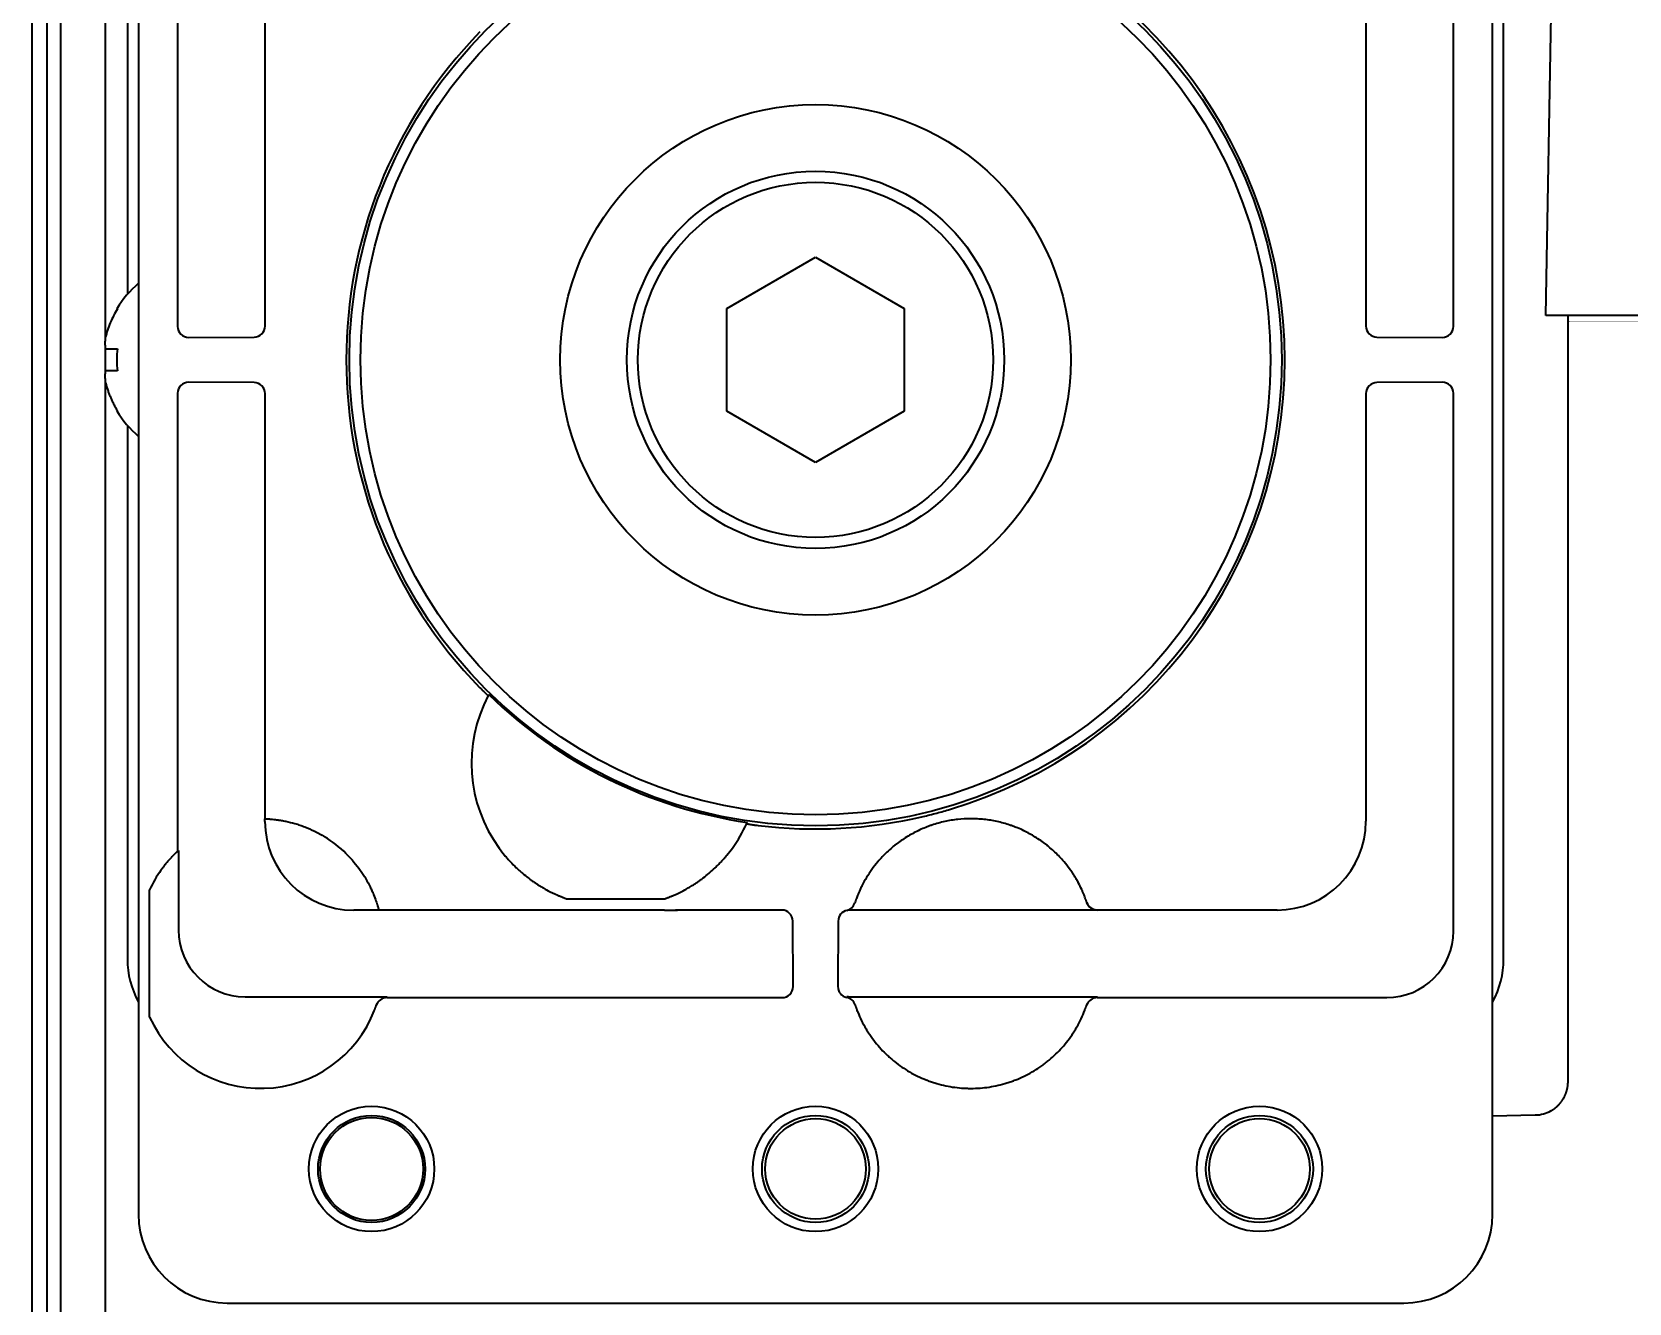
# Model space of a CAD drawing. Extents: x 6336 to 10269, y -393 to 3036.
# Drawn here: x 8426.8 to 8498.7, y 2812.2 to 2869.5 of the extents above; entities that cross this region are included whole.
import ezdxf

# ---------------------------------------------------------------- set-up
doc = ezdxf.new("R2010")
doc.units = 0
doc.header["$LTSCALE"] = 5
doc.layers.add('1', color=7, linetype='CONTINUOUS', true_color=0xffffff)

msp = doc.modelspace()

# ---------------------------------------------------------------- linework, layer by layer
at = {"layer": '1', "color": 7, "linetype": 'Continuous', "lineweight": 35}
for p, q in [((8428.073, 2264.326), (8428.073, 2899.726)), ((8426.773, 2898.926), (8426.773, 2249.526)), ((8427.462, 2252.526), (8427.462, 2895.926)), ((8431.573, 2893.227), (8431.573, 2816.226)), ((8492.573, 2816.226), (8492.573, 2893.227)), ((8430.073, 2891.504), (8430.073, 2855.731)), ((8494.973, 2856.726), (8495.427, 2882.761)), ((8431.073, 2881.727), (8431.073, 2857.678)), ((8493.073, 2827.726), (8493.073, 2881.727)), ((8490.81, 2856.232), (8490.81, 2880.464)), ((8433.336, 2876.864), (8433.336, 2856.232)), ((8437.28, 2856.247), (8437.28, 2875.404)), ((8486.866, 2875.52), (8486.866, 2856.247)), ((8458.073, 2857.036), (8462.073, 2859.345)), ((8462.073, 2859.345), (8466.073, 2857.036)), ((8430.595, 2857.026), (8430.628, 2857.026)), ((8458.073, 2852.417), (8458.073, 2857.036)), ((8466.073, 2857.036), (8466.073, 2852.417)), ((8496.973, 2856.726), (8494.973, 2856.726)), ((8739.973, 2856.726), (8496.973, 2856.726)), ((8433.836, 2855.733), (8436.783, 2855.748)), ((8487.366, 2855.748), (8490.31, 2855.733)), ((8430.073, 2855.232), (8430.073, 2854.231)), ((8495.973, 2852.548), (8495.973, 2854.818)), ((8430.073, 2853.71), (8430.073, 2359.737)), ((8436.783, 2853.705), (8433.836, 2853.72)), ((8490.31, 2853.72), (8487.366, 2853.705)), ((8433.336, 2853.22), (8433.336, 2832.588)), ((8437.28, 2834.049), (8437.28, 2853.205)), ((8486.866, 2853.205), (8486.866, 2833.933)), ((8490.81, 2828.989), (8490.81, 2853.22)), ((8430.628, 2852.426), (8430.595, 2852.426)), ((8462.073, 2850.107), (8458.073, 2852.417)), ((8466.073, 2852.417), (8462.073, 2850.107)), ((8431.073, 2851.774), (8431.073, 2827.726)), ((8495.973, 2834.743), (8495.973, 2849.816)), ((8437.271, 2834.049), (8437.28, 2834.049)), ((8437.271, 2833.923), (8437.271, 2834.049)), ((8433.375, 2832.624), (8433.336, 2832.588)), ((8433.375, 2832.624), (8433.375, 2829.028)), ((8495.973, 2830.265), (8495.973, 2832.035)), ((8432.073, 2825.108), (8432.073, 2830.844)), ((8442.399, 2829.924), (8441.27, 2829.924)), ((8442.397, 2829.933), (8442.399, 2829.924)), ((8450.288, 2829.933), (8442.397, 2829.933)), ((8450.385, 2829.933), (8450.288, 2829.933)), ((8450.882, 2829.933), (8450.385, 2829.933)), ((8450.883, 2830.433), (8455.263, 2830.433)), ((8455.263, 2829.933), (8450.883, 2829.933)), ((8455.263, 2829.933), (8455.761, 2829.933)), ((8455.858, 2829.933), (8455.761, 2829.933)), ((8460.552, 2829.933), (8455.858, 2829.933)), ((8474.774, 2829.924), (8463.529, 2829.924)), ((8474.298, 2830.271), (8474.297, 2830.272)), ((8482.866, 2829.933), (8474.771, 2829.933)), ((8461.066, 2826.489), (8461.051, 2829.436)), ((8463.094, 2829.433), (8463.079, 2826.489)), ((8495.973, 2822.2), (8495.973, 2827.064)), ((8436.375, 2826.028), (8442.774, 2826.028)), ((8442.286, 2825.645), (8442.282, 2825.634)), ((8442.287, 2825.649), (8442.286, 2825.647)), ((8442.761, 2825.989), (8460.567, 2825.989)), ((8463.599, 2826.028), (8474.774, 2826.028)), ((8474.287, 2825.648), (8474.291, 2825.663)), ((8474.761, 2825.989), (8487.81, 2825.989)), ((8492.573, 2820.667), (8494.499, 2820.7)), ((8435.572, 2812.226), (8488.573, 2812.226))]:
    msp.add_line(p, q, dxfattribs=at)
for centre, radius in [((8462.073, 2854.726), 21), ((8462.073, 2854.726), 20.5), ((8462.073, 2854.726), 11.5), ((8462.073, 2854.726), 8.5), ((8462.073, 2854.726), 8), ((8442.073, 2818.27), 2.825), ((8442.073, 2818.27), 2.411), ((8442.073, 2818.27), 2.32), ((8462.073, 2818.27), 2.825), ((8462.073, 2818.27), 2.411), ((8462.073, 2818.27), 2.267), ((8482.073, 2818.27), 2.825), ((8482.073, 2818.27), 2.411), ((8482.073, 2818.27), 2.267)]:
    msp.add_circle(centre, radius, dxfattribs=at)
for centre, radius, start, end in [((8462.073, 2854.726), 21.14, 286.69802, 73.30233), ((8462.073, 2854.726), 21.14, 135.6607, 224.3393), ((8434.693, 2854.527), 4.8, 130.542, 148.62729), ((8434.693, 2854.925), 4.8, 211.37271, 229.458), ((8453.073, 2836.552), 6.5, 152.04966, 216.05184), ((8462.073, 2854.726), 21.07, 225.69792, 261.61076), ((8462.073, 2854.726), 21.14, 262.96937, 283.24939), ((8453.073, 2836.552), 6.5, 323.94816, 335.25902), ((8437.073, 2828.552), 5.5, 45.48558, 58.47399), ((8437.073, 2828.552), 5.5, 144.66876, 155.38002), ((8437.073, 2827.4), 5.5, 204.61998, 338.89304), ((8494.473, 2822.2), 1.5, 271, 299.18746)]:
    msp.add_arc(centre, radius, start, end, dxfattribs=at)
for centre, major_axis, ratio, start_param, end_param in [((8433.836, 2856.233), (-0.448, -0.224), 0.999239, 5.819644, 7.390288), ((8436.78, 2856.247), (0.224, 0.447), 0.99981, 3.605286, 5.17593), ((8487.366, 2856.247), (-0.224, 0.447), 0.99981, 1.107255, 2.677899), ((8490.31, 2856.233), (0.448, -0.224), 0.999239, 5.176082, 6.746726), ((8433.836, 2853.22), (0.448, -0.224), 0.999239, 2.03449, 3.605134), ((8436.78, 2853.205), (0.224, -0.447), 0.99981, 1.107255, 2.677899), ((8487.366, 2853.205), (-0.224, -0.447), 0.99981, 3.605286, 5.17593), ((8490.31, 2853.22), (-0.448, -0.224), 0.999239, 2.678052, 4.248696), ((11934.696, -407.096), (3486.444, -3247.993), 0.03512, 3.150702, 3.151017), ((8441.271, 2833.924), (2.829, 2.829), 0.999695, 2.356347, 3.926839), ((3762.892, 3639.768), (4696.559, -804.417), 0.03512, 6.273761, 6.274076), ((8482.866, 2833.933), (-2.828, -2.828), 0.999924, 0.78555, 2.356042), ((8460.552, 2829.433), (-0.447, 0.224), 0.99981, 3.605286, 5.17593), ((8463.594, 2829.433), (0.447, 0.224), 0.99981, 1.330368, 2.677899), ((8463.367, 2830.407), (0.476, -0.155), 0.999754, 5.263357, 6.293203), ((8474.771, 2830.433), (0.475, 0.156), 0.999831, 3.142574, 4.3946), ((8436.376, 2829.029), (-2.122, -2.122), 0.999695, 5.497939, 7.068431), ((8487.809, 2828.99), (2.122, -2.122), 0.999543, 5.497939, 7.068431), ((8435.073, 2827.727), (-2.829, -2.829), 0.999695, 5.497939, 6.003271), ((8489.072, 2827.727), (2.829, -2.829), 0.999695, 0.279915, 0.785246), ((8460.566, 2826.489), (0.224, -0.448), 0.999239, 5.819644, 7.390288), ((8463.579, 2826.489), (-0.224, -0.448), 0.999239, 5.176082, 6.544021), ((8442.761, 2825.489), (0.474, -0.159), 0.999831, 1.894839, 3.141593), ((8437.075, 2827.399), (-1.747, -5.214), 0.99983, 1.569957, 1.576869), ((8463.378, 2825.51), (-0.477, -0.15), 0.999767, 3.157291, 4.205088), ((8463.599, 2826.529), (-0.224, -0.447), 0.99981, 0.22534, 0.463541), ((8474.761, 2825.489), (0.474, -0.158), 0.999831, 1.892032, 3.138921), ((8435.573, 2816.227), (2.829, 2.829), 0.999695, 2.356347, 3.926839), ((8488.572, 2816.227), (-2.829, 2.829), 0.999695, 2.356347, 3.926839)]:
    msp.add_ellipse(centre, major_axis=major_axis, ratio=ratio, start_param=start_param, end_param=end_param, dxfattribs=at)
for points, degree, knots in [([(8430.628, 2857.026), (8430.503, 2856.823), (8430.396, 2856.613), (8430.258, 2856.288), (8430.216, 2856.178), (8430.14, 2855.955), (8430.107, 2855.841), (8430.077, 2855.726)], 3, [0, 0, 0, 0, 0.5, 0.5, 0.75, 0.75, 1, 1, 1, 1]), ([(8495.973, 2854.818), (8495.973, 2855.185), (8495.973, 2856.403), (8495.973, 2856.562), (8495.973, 2856.726)], 2, [0, 0, 0, 0.819044, 0.819044, 1, 1, 1]), ([(8430.628, 2854.226), (8430.503, 2854.226), (8430.396, 2854.226), (8430.258, 2854.226), (8430.216, 2854.226), (8430.14, 2854.226), (8430.107, 2854.226), (8430.077, 2854.226)], 3, [0, 0, 0, 0, 0.5, 0.5, 0.75, 0.75, 1, 1, 1, 1]), ([(8446.953, 2839.951), (8446.977, 2839.927), (8447, 2839.904), (8447.035, 2839.869), (8447.046, 2839.858), (8447.069, 2839.835), (8447.08, 2839.824), (8447.114, 2839.791), (8447.135, 2839.771), (8447.166, 2839.742), (8447.176, 2839.732), (8447.19, 2839.719), (8447.195, 2839.714), (8447.204, 2839.706), (8447.209, 2839.701), (8447.231, 2839.681), (8447.247, 2839.666), (8447.265, 2839.65), (8447.268, 2839.647), (8447.275, 2839.641), (8447.278, 2839.639), (8447.288, 2839.631), (8447.293, 2839.626), (8447.308, 2839.613), (8447.316, 2839.607), (8447.325, 2839.601), (8447.327, 2839.6), (8447.33, 2839.599), (8447.331, 2839.599), (8447.331, 2839.599)], 3, [0, 0, 0, 0, 0.125, 0.125, 0.1875, 0.1875, 0.25, 0.25, 0.375, 0.375, 0.4375, 0.4375, 0.46875, 0.46875, 0.5, 0.5, 0.625, 0.625, 0.65625, 0.65625, 0.6875, 0.6875, 0.75, 0.75, 0.875, 0.875, 0.9375, 0.9375, 1, 1, 1, 1]), ([(8466.918, 2834.149), (8467.021, 2834.173), (8467.124, 2834.199), (8467.33, 2834.25), (8467.535, 2834.304), (8467.739, 2834.36), (8467.944, 2834.418), (8468.045, 2834.447), (8468.147, 2834.478)], 3, [0, 0, 0, 0, 0.25, 0.25, 0.5, 0.75, 0.75, 1, 1, 1, 1]), ([(8437.28, 2834.049), (8437.282, 2834.049), (8437.288, 2834.048), (8437.312, 2834.047), (8437.328, 2834.047), (8437.371, 2834.044), (8437.397, 2834.043), (8437.436, 2834.04), (8437.444, 2834.04), (8437.461, 2834.039), (8437.487, 2834.037), (8437.516, 2834.035), (8437.576, 2834.03), (8437.621, 2834.025), (8437.718, 2834.015), (8437.771, 2834.008), (8437.843, 2833.998), (8437.858, 2833.996), (8437.887, 2833.992), (8437.932, 2833.985), (8437.98, 2833.977), (8438.076, 2833.961), (8438.144, 2833.948), (8438.215, 2833.933)], 3, [0, 0, 0, 0, 0.125, 0.125, 0.25, 0.25, 0.375, 0.375, 0.40625, 0.40625, 0.4375, 0.5, 0.5, 0.625, 0.625, 0.75, 0.75, 0.78125, 0.78125, 0.8125, 0.875, 0.875, 1, 1, 1, 1]), ([(8438.215, 2833.933), (8438.344, 2833.905), (8438.48, 2833.871), (8438.693, 2833.809), (8438.765, 2833.786), (8438.875, 2833.749), (8438.913, 2833.736), (8438.988, 2833.709), (8439.025, 2833.695), (8439.213, 2833.622), (8439.362, 2833.556), (8439.548, 2833.464), (8439.585, 2833.446), (8439.659, 2833.407), (8439.696, 2833.387), (8439.805, 2833.327), (8439.877, 2833.284), (8439.949, 2833.241)], 3, [0, 0, 0, 0, 0.25, 0.25, 0.375, 0.375, 0.4375, 0.4375, 0.5, 0.5, 0.75, 0.75, 0.8125, 0.8125, 0.875, 0.875, 1, 1, 1, 1]), ([(8458.976, 2833.832), (8458.976, 2833.831), (8458.979, 2833.829), (8458.988, 2833.826), (8458.992, 2833.825), (8458.999, 2833.823), (8459.002, 2833.823), (8459.008, 2833.821), (8459.011, 2833.82), (8459.027, 2833.817), (8459.043, 2833.813), (8459.071, 2833.808), (8459.081, 2833.806), (8459.102, 2833.802), (8459.125, 2833.798), (8459.15, 2833.794), (8459.176, 2833.789), (8459.189, 2833.787), (8459.231, 2833.781), (8459.261, 2833.776), (8459.307, 2833.769), (8459.322, 2833.767), (8459.354, 2833.763), (8459.37, 2833.76), (8459.419, 2833.754), (8459.452, 2833.75), (8459.485, 2833.745)], 3, [0, 0, 0, 0, 0.125, 0.125, 0.1875, 0.1875, 0.21875, 0.21875, 0.25, 0.25, 0.375, 0.375, 0.4375, 0.4375, 0.5, 0.5625, 0.5625, 0.625, 0.625, 0.75, 0.75, 0.8125, 0.8125, 0.875, 0.875, 1, 1, 1, 1]), ([(8473.267, 2832.109), (8473.137, 2832.262), (8473, 2832.407), (8472.783, 2832.613), (8472.708, 2832.679), (8472.594, 2832.776), (8472.555, 2832.808), (8472.477, 2832.871), (8472.438, 2832.901), (8472.24, 2833.052), (8472.075, 2833.163), (8471.737, 2833.366), (8471.562, 2833.459), (8471.293, 2833.584), (8471.201, 2833.623), (8471.062, 2833.678), (8471.016, 2833.696), (8470.922, 2833.73), (8470.875, 2833.747), (8470.638, 2833.827), (8470.447, 2833.879), (8470.061, 2833.964), (8469.866, 2833.996), (8469.571, 2834.028), (8469.472, 2834.036), (8469.323, 2834.044), (8469.273, 2834.046), (8469.174, 2834.049), (8469.123, 2834.05), (8468.873, 2834.05), (8468.675, 2834.039), (8468.282, 2833.996), (8468.087, 2833.964), (8467.701, 2833.879), (8467.509, 2833.827), (8467.272, 2833.747), (8467.225, 2833.73), (8467.131, 2833.696), (8466.992, 2833.642), (8466.855, 2833.584), (8466.586, 2833.459), (8466.412, 2833.367), (8466.073, 2833.163), (8465.908, 2833.052), (8465.709, 2832.901), (8465.67, 2832.87), (8465.592, 2832.808), (8465.476, 2832.712), (8465.365, 2832.612), (8465.148, 2832.407), (8465.011, 2832.262), (8464.881, 2832.109)], 3, [0, 0, 0, 0, 0.0625, 0.0625, 0.09375, 0.09375, 0.109375, 0.109375, 0.125, 0.125, 0.1875, 0.1875, 0.25, 0.25, 0.28125, 0.28125, 0.296875, 0.296875, 0.3125, 0.3125, 0.375, 0.375, 0.4375, 0.4375, 0.46875, 0.46875, 0.484375, 0.484375, 0.5, 0.5, 0.5625, 0.5625, 0.625, 0.625, 0.6875, 0.6875, 0.703125, 0.703125, 0.71875, 0.75, 0.75, 0.8125, 0.8125, 0.875, 0.875, 0.890625, 0.890625, 0.90625, 0.9375, 0.9375, 1, 1, 1, 1]), ([(8447.818, 2832.727), (8447.898, 2832.617), (8447.98, 2832.511), (8448.087, 2832.382), (8448.108, 2832.357), (8448.152, 2832.306), (8448.173, 2832.281), (8448.239, 2832.207), (8448.282, 2832.159), (8448.414, 2832.018), (8448.504, 2831.928), (8448.638, 2831.8), (8448.684, 2831.758), (8448.752, 2831.697), (8448.774, 2831.677), (8448.82, 2831.637), (8448.843, 2831.617), (8448.956, 2831.521), (8449.046, 2831.449), (8449.177, 2831.349), (8449.221, 2831.317), (8449.307, 2831.255), (8449.349, 2831.225), (8449.411, 2831.182), (8449.432, 2831.168), (8449.472, 2831.141), (8449.492, 2831.127), (8449.552, 2831.089), (8449.589, 2831.065), (8449.644, 2831.031), (8449.661, 2831.02), (8449.695, 2830.999), (8449.712, 2830.989), (8449.759, 2830.961), (8449.788, 2830.944), (8449.813, 2830.929)], 3, [0, 0, 0, 0, 0.125, 0.125, 0.15625, 0.15625, 0.1875, 0.1875, 0.25, 0.25, 0.375, 0.375, 0.4375, 0.4375, 0.46875, 0.46875, 0.5, 0.5, 0.625, 0.625, 0.6875, 0.6875, 0.75, 0.75, 0.78125, 0.78125, 0.8125, 0.8125, 0.875, 0.875, 0.90625, 0.90625, 0.9375, 0.9375, 1, 1, 1, 1]), ([(8456.333, 2830.929), (8456.358, 2830.944), (8456.387, 2830.961), (8456.45, 2830.998), (8456.484, 2831.019), (8456.538, 2831.053), (8456.557, 2831.065), (8456.595, 2831.089), (8456.614, 2831.102), (8456.673, 2831.14), (8456.713, 2831.167), (8456.796, 2831.224), (8456.838, 2831.254), (8456.925, 2831.316), (8456.969, 2831.349), (8457.101, 2831.45), (8457.191, 2831.522), (8457.37, 2831.674), (8457.46, 2831.755), (8457.595, 2831.883), (8457.64, 2831.927), (8457.708, 2831.995), (8457.73, 2832.018), (8457.775, 2832.065), (8457.798, 2832.088), (8457.842, 2832.136), (8457.864, 2832.16), (8457.909, 2832.209), (8457.974, 2832.282), (8458.039, 2832.358), (8458.166, 2832.512), (8458.248, 2832.617), (8458.328, 2832.727)], 3, [0, 0, 0, 0, 0.0625, 0.0625, 0.125, 0.125, 0.15625, 0.15625, 0.1875, 0.1875, 0.25, 0.25, 0.3125, 0.3125, 0.375, 0.375, 0.5, 0.5, 0.625, 0.625, 0.6875, 0.6875, 0.71875, 0.71875, 0.75, 0.75, 0.78125, 0.78125, 0.8125, 0.875, 0.875, 1, 1, 1, 1]), ([(8432.586, 2831.733), (8432.622, 2831.784), (8432.659, 2831.834), (8432.733, 2831.932), (8432.771, 2831.98), (8432.848, 2832.074), (8432.886, 2832.12), (8432.945, 2832.187), (8432.964, 2832.209), (8433.003, 2832.252), (8433.022, 2832.273), (8433.06, 2832.314), (8433.078, 2832.333), (8433.106, 2832.362), (8433.115, 2832.371), (8433.132, 2832.39), (8433.141, 2832.399), (8433.184, 2832.442), (8433.216, 2832.473), (8433.25, 2832.507), (8433.257, 2832.513), (8433.269, 2832.525), (8433.275, 2832.531), (8433.292, 2832.547), (8433.301, 2832.556), (8433.313, 2832.567), (8433.317, 2832.57), (8433.323, 2832.576), (8433.326, 2832.579), (8433.333, 2832.585), (8433.335, 2832.587), (8433.336, 2832.588)], 3, [0, 0, 0, 0, 0.125, 0.125, 0.25, 0.25, 0.375, 0.375, 0.4375, 0.4375, 0.5, 0.5, 0.5625, 0.5625, 0.59375, 0.59375, 0.625, 0.625, 0.75, 0.75, 0.78125, 0.78125, 0.8125, 0.8125, 0.875, 0.875, 0.90625, 0.90625, 0.9375, 0.9375, 1, 1, 1, 1]), ([(8441.28, 2832.096), (8441.382, 2831.974), (8441.477, 2831.851), (8441.609, 2831.663), (8441.652, 2831.6), (8441.713, 2831.506), (8441.743, 2831.458), (8441.772, 2831.41), (8441.791, 2831.379), (8441.801, 2831.363), (8441.885, 2831.22), (8441.951, 2831.097), (8442.038, 2830.919), (8442.065, 2830.861), (8442.104, 2830.776), (8442.122, 2830.734), (8442.139, 2830.693), (8442.151, 2830.666), (8442.156, 2830.652), (8442.206, 2830.532), (8442.241, 2830.435), (8442.286, 2830.307), (8442.299, 2830.267), (8442.314, 2830.22), (8442.317, 2830.211), (8442.322, 2830.193), (8442.325, 2830.185), (8442.333, 2830.159), (8442.338, 2830.143), (8442.352, 2830.097), (8442.367, 2830.043), (8442.378, 2830.003), (8442.385, 2829.979), (8442.387, 2829.972), (8442.39, 2829.959), (8442.391, 2829.953), (8442.395, 2829.94), (8442.396, 2829.935), (8442.397, 2829.933)], 3, [0, 0, 0, 0, 0.125, 0.125, 0.1875, 0.1875, 0.21875, 0.234375, 0.234375, 0.25, 0.25, 0.375, 0.375, 0.4375, 0.4375, 0.46875, 0.484375, 0.484375, 0.5, 0.5, 0.625, 0.625, 0.6875, 0.6875, 0.703125, 0.703125, 0.71875, 0.71875, 0.75, 0.75, 0.8125, 0.875, 0.875, 0.90625, 0.90625, 0.9375, 0.9375, 1, 1, 1, 1]), ([(8464.881, 2832.109), (8464.784, 2831.995), (8464.694, 2831.879), (8464.566, 2831.702), (8464.525, 2831.643), (8464.476, 2831.568), (8464.466, 2831.553), (8464.446, 2831.523), (8464.437, 2831.508), (8464.408, 2831.463), (8464.39, 2831.433), (8464.3, 2831.286), (8464.237, 2831.172), (8464.167, 2831.036), (8464.153, 2831.009), (8464.127, 2830.955), (8464.114, 2830.929), (8464.078, 2830.852), (8464.055, 2830.803), (8464.035, 2830.757)], 3, [0, 0, 0, 0, 0.25, 0.25, 0.375, 0.375, 0.40625, 0.40625, 0.4375, 0.4375, 0.5, 0.5, 0.75, 0.75, 0.8125, 0.8125, 0.875, 0.875, 1, 1, 1, 1]), ([(8474.296, 2830.276), (8474.295, 2830.278), (8474.293, 2830.286), (8474.282, 2830.317), (8474.271, 2830.349), (8474.263, 2830.374), (8474.261, 2830.379), (8474.257, 2830.389), (8474.255, 2830.395), (8474.249, 2830.412), (8474.245, 2830.424), (8474.231, 2830.461), (8474.21, 2830.517), (8474.184, 2830.584), (8474.162, 2830.638), (8474.155, 2830.656), (8474.138, 2830.695), (8474.13, 2830.715), (8474.103, 2830.777), (8474.084, 2830.82), (8474.022, 2830.954), (8473.974, 2831.05), (8473.905, 2831.179), (8473.891, 2831.205), (8473.862, 2831.257), (8473.847, 2831.283), (8473.801, 2831.362), (8473.769, 2831.415), (8473.702, 2831.523), (8473.667, 2831.577), (8473.612, 2831.658), (8473.593, 2831.685), (8473.555, 2831.74), (8473.535, 2831.767), (8473.437, 2831.901), (8473.354, 2832.006), (8473.267, 2832.109)], 3, [0, 0, 0, 0, 0.0625, 0.125, 0.1875, 0.1875, 0.203125, 0.203125, 0.21875, 0.21875, 0.25, 0.25, 0.3125, 0.375, 0.375, 0.40625, 0.40625, 0.4375, 0.4375, 0.5, 0.5, 0.625, 0.625, 0.65625, 0.65625, 0.6875, 0.6875, 0.75, 0.75, 0.8125, 0.8125, 0.84375, 0.84375, 0.875, 0.875, 1, 1, 1, 1]), ([(8464.035, 2830.757), (8464.001, 2830.68), (8463.972, 2830.61), (8463.936, 2830.517), (8463.925, 2830.488), (8463.91, 2830.448), (8463.905, 2830.435), (8463.897, 2830.411), (8463.892, 2830.399), (8463.873, 2830.344), (8463.861, 2830.31), (8463.85, 2830.276), (8463.847, 2830.268), (8463.844, 2830.259), (8463.843, 2830.256), (8463.842, 2830.253), (8463.842, 2830.252), (8463.842, 2830.252)], 3, [0, 0, 0, 0, 0.25, 0.25, 0.375, 0.375, 0.4375, 0.4375, 0.5, 0.5, 0.75, 0.75, 0.875, 0.875, 0.9375, 0.9375, 1, 1, 1, 1]), ([(8474.774, 2829.924), (8474.747, 2829.924), (8474.695, 2829.928), (8474.645, 2829.94), (8474.607, 2829.952), (8474.595, 2829.957), (8474.571, 2829.967), (8474.559, 2829.972), (8474.524, 2829.99), (8474.502, 2830.003), (8474.47, 2830.026), (8474.46, 2830.034), (8474.44, 2830.051), (8474.43, 2830.06), (8474.402, 2830.088), (8474.386, 2830.107), (8474.355, 2830.15), (8474.341, 2830.172), (8474.317, 2830.219), (8474.307, 2830.243), (8474.299, 2830.268)], 3, [0, 0, 0, 0, 0.125, 0.25, 0.25, 0.3125, 0.3125, 0.375, 0.375, 0.5, 0.5, 0.5625, 0.5625, 0.625, 0.625, 0.75, 0.75, 0.875, 0.875, 1, 1, 1, 1]), ([(8474.771, 2829.933), (8474.771, 2829.932), (8474.772, 2829.93), (8474.773, 2829.927), (8474.773, 2829.925), (8474.774, 2829.924)], 3, [0, 0, 0, 0, 0.499999, 0.499999, 1, 1, 1, 1]), ([(8495.973, 2827.064), (8495.973, 2827.903), (8495.973, 2828.637), (8495.973, 2828.986), (8495.973, 2829.269), (8495.973, 2829.482), (8495.973, 2829.652), (8495.973, 2830.072), (8495.973, 2830.265)], 2, [0, 0, 0, 0.5, 0.5, 0.7, 0.7, 0.82, 0.82, 1, 1, 1]), ([(8442.204, 2825.419), (8442.207, 2825.427), (8442.21, 2825.434), (8442.215, 2825.449), (8442.218, 2825.457), (8442.226, 2825.478), (8442.232, 2825.493), (8442.242, 2825.52), (8442.247, 2825.534), (8442.253, 2825.552), (8442.255, 2825.558), (8442.26, 2825.57), (8442.261, 2825.575), (8442.267, 2825.591), (8442.27, 2825.601), (8442.276, 2825.617), (8442.278, 2825.624), (8442.282, 2825.636), (8442.284, 2825.64), (8442.285, 2825.645), (8442.286, 2825.646), (8442.286, 2825.648), (8442.287, 2825.648), (8442.287, 2825.648)], 3, [0, 0, 0, 0, 0.0625, 0.0625, 0.125, 0.125, 0.25, 0.25, 0.375, 0.375, 0.4375, 0.4375, 0.5, 0.5, 0.625, 0.625, 0.75, 0.75, 0.875, 0.875, 0.9375, 0.9375, 1, 1, 1, 1]), ([(8463.852, 2825.667), (8463.853, 2825.667), (8463.853, 2825.665), (8463.855, 2825.659), (8463.856, 2825.657), (8463.857, 2825.652), (8463.858, 2825.649), (8463.862, 2825.64), (8463.864, 2825.632), (8463.869, 2825.618), (8463.871, 2825.613), (8463.874, 2825.603), (8463.876, 2825.597), (8463.882, 2825.58), (8463.886, 2825.568), (8463.896, 2825.542), (8463.901, 2825.528), (8463.908, 2825.506), (8463.911, 2825.499), (8463.917, 2825.484), (8463.919, 2825.477), (8463.928, 2825.454), (8463.934, 2825.439), (8463.94, 2825.423)], 3, [0, 0, 0, 0, 0.125, 0.125, 0.1875, 0.1875, 0.25, 0.25, 0.375, 0.375, 0.4375, 0.4375, 0.5, 0.5, 0.625, 0.625, 0.75, 0.75, 0.8125, 0.8125, 0.875, 0.875, 1, 1, 1, 1]), ([(8474.204, 2825.419), (8474.21, 2825.434), (8474.215, 2825.449), (8474.224, 2825.471), (8474.226, 2825.478), (8474.232, 2825.492), (8474.234, 2825.5), (8474.242, 2825.52), (8474.247, 2825.533), (8474.253, 2825.552), (8474.255, 2825.558), (8474.26, 2825.57), (8474.262, 2825.575), (8474.267, 2825.591), (8474.27, 2825.6), (8474.276, 2825.617), (8474.278, 2825.624), (8474.281, 2825.633), (8474.282, 2825.635), (8474.284, 2825.64), (8474.284, 2825.642), (8474.286, 2825.646), (8474.286, 2825.648), (8474.287, 2825.648)], 3, [0, 0, 0, 0, 0.125, 0.125, 0.1875, 0.1875, 0.25, 0.25, 0.375, 0.375, 0.4375, 0.4375, 0.5, 0.5, 0.625, 0.625, 0.75, 0.75, 0.8125, 0.8125, 0.875, 0.875, 1, 1, 1, 1]), ([(8463.94, 2825.423), (8464.04, 2825.164), (8464.158, 2824.914), (8464.313, 2824.643), (8464.33, 2824.613), (8464.366, 2824.553), (8464.384, 2824.523), (8464.439, 2824.435), (8464.477, 2824.377), (8464.593, 2824.205), (8464.674, 2824.094), (8464.929, 2823.771), (8465.115, 2823.569), (8465.367, 2823.334), (8465.444, 2823.265), (8465.523, 2823.198), (8465.576, 2823.153), (8465.603, 2823.131), (8465.738, 2823.023), (8465.849, 2822.94), (8466.19, 2822.707), (8466.427, 2822.569), (8466.797, 2822.39), (8466.923, 2822.334), (8467.084, 2822.271), (8467.117, 2822.258), (8467.182, 2822.234), (8467.214, 2822.222), (8467.313, 2822.188), (8467.378, 2822.166), (8467.708, 2822.064), (8467.976, 2822.002), (8468.382, 2821.941), (8468.519, 2821.925), (8468.725, 2821.909), (8468.828, 2821.904), (8468.932, 2821.901), (8469.001, 2821.899), (8469.036, 2821.899), (8469.348, 2821.899), (8469.623, 2821.92), (8470.165, 2822.001), (8470.433, 2822.062), (8470.73, 2822.154), (8470.763, 2822.165), (8470.829, 2822.187), (8470.862, 2822.198), (8470.96, 2822.232), (8471.025, 2822.257), (8471.218, 2822.332), (8471.344, 2822.388), (8471.714, 2822.567), (8471.951, 2822.704), (8472.236, 2822.899), (8472.32, 2822.959), (8472.403, 2823.022), (8472.458, 2823.064), (8472.485, 2823.085), (8472.621, 2823.194), (8472.725, 2823.284), (8473.027, 2823.566), (8473.212, 2823.767), (8473.468, 2824.09), (8473.55, 2824.201), (8473.647, 2824.345), (8473.666, 2824.374), (8473.704, 2824.432), (8473.723, 2824.461), (8473.778, 2824.55), (8473.813, 2824.609), (8473.985, 2824.91), (8474.104, 2825.16), (8474.204, 2825.419)], 3, [0, 0, 0, 0, 0.0625, 0.0625, 0.070313, 0.070313, 0.078125, 0.078125, 0.09375, 0.09375, 0.125, 0.125, 0.1875, 0.1875, 0.203125, 0.210937, 0.210937, 0.21875, 0.21875, 0.25, 0.25, 0.3125, 0.3125, 0.34375, 0.34375, 0.351562, 0.351562, 0.359375, 0.359375, 0.375, 0.375, 0.4375, 0.4375, 0.46875, 0.46875, 0.484375, 0.492187, 0.492187, 0.5, 0.5, 0.5625, 0.5625, 0.625, 0.625, 0.632812, 0.632812, 0.640625, 0.640625, 0.65625, 0.65625, 0.6875, 0.6875, 0.75, 0.75, 0.765625, 0.773438, 0.773438, 0.78125, 0.78125, 0.8125, 0.8125, 0.875, 0.875, 0.90625, 0.90625, 0.914063, 0.914063, 0.921875, 0.921875, 0.9375, 0.9375, 1, 1, 1, 1]), ([(8495.204, 2820.891), (8495.21, 2820.894), (8495.22, 2820.9), (8495.236, 2820.909), (8495.252, 2820.918), (8495.267, 2820.928), (8495.283, 2820.937), (8495.298, 2820.947), (8495.313, 2820.957), (8495.328, 2820.968), (8495.343, 2820.978), (8495.357, 2820.988), (8495.372, 2820.999), (8495.386, 2821.01), (8495.4, 2821.021), (8495.414, 2821.032), (8495.428, 2821.043), (8495.441, 2821.055), (8495.455, 2821.066), (8495.468, 2821.078), (8495.481, 2821.09), (8495.494, 2821.102), (8495.507, 2821.114), (8495.52, 2821.126), (8495.532, 2821.138), (8495.545, 2821.151), (8495.557, 2821.163), (8495.569, 2821.176), (8495.58, 2821.189), (8495.592, 2821.201), (8495.603, 2821.214), (8495.615, 2821.227), (8495.626, 2821.241), (8495.637, 2821.254), (8495.648, 2821.267), (8495.658, 2821.281), (8495.668, 2821.294), (8495.679, 2821.308), (8495.689, 2821.322), (8495.699, 2821.335), (8495.708, 2821.349), (8495.718, 2821.363), (8495.727, 2821.377), (8495.736, 2821.391), (8495.745, 2821.406), (8495.754, 2821.42), (8495.763, 2821.434), (8495.771, 2821.449), (8495.779, 2821.463), (8495.787, 2821.478), (8495.795, 2821.492), (8495.803, 2821.507), (8495.811, 2821.521), (8495.818, 2821.536), (8495.825, 2821.551), (8495.832, 2821.566), (8495.839, 2821.581), (8495.846, 2821.595), (8495.852, 2821.61), (8495.858, 2821.625), (8495.865, 2821.64), (8495.87, 2821.655), (8495.876, 2821.67), (8495.882, 2821.685), (8495.887, 2821.701), (8495.893, 2821.716), (8495.898, 2821.731), (8495.903, 2821.746), (8495.907, 2821.761), (8495.912, 2821.776), (8495.916, 2821.792), (8495.92, 2821.807), (8495.924, 2821.822), (8495.928, 2821.837), (8495.932, 2821.853), (8495.936, 2821.868), (8495.939, 2821.883), (8495.942, 2821.898), (8495.945, 2821.914), (8495.948, 2821.929), (8495.951, 2821.944), (8495.953, 2821.959), (8495.956, 2821.974), (8495.958, 2821.99), (8495.96, 2822.005), (8495.962, 2822.02), (8495.964, 2822.035), (8495.965, 2822.05), (8495.967, 2822.065), (8495.968, 2822.08), (8495.969, 2822.096), (8495.97, 2822.111), (8495.971, 2822.126), (8495.972, 2822.141), (8495.972, 2822.156), (8495.973, 2822.17), (8495.973, 2822.185), (8495.973, 2822.195), (8495.973, 2822.2)], 3, [0, 0, 0, 0, 0.011513, 0.023002, 0.034469, 0.045912, 0.057332, 0.068729, 0.080103, 0.091454, 0.102782, 0.114086, 0.125368, 0.136626, 0.147861, 0.159074, 0.170263, 0.181429, 0.192571, 0.203691, 0.214788, 0.225861, 0.236912, 0.247939, 0.258944, 0.269925, 0.280883, 0.291818, 0.30273, 0.313619, 0.324484, 0.335327, 0.346147, 0.356943, 0.367717, 0.378467, 0.389194, 0.399898, 0.41058, 0.421238, 0.431873, 0.442485, 0.453074, 0.463639, 0.474182, 0.484702, 0.495198, 0.505672, 0.516123, 0.52655, 0.536955, 0.547336, 0.557694, 0.56803, 0.578342, 0.588631, 0.598897, 0.60914, 0.61936, 0.629558, 0.639732, 0.649883, 0.660011, 0.670116, 0.680198, 0.690256, 0.700292, 0.710305, 0.720295, 0.730262, 0.740206, 0.750127, 0.760025, 0.769899, 0.779751, 0.78958, 0.799386, 0.809169, 0.818929, 0.828665, 0.838379, 0.84807, 0.857738, 0.867383, 0.877005, 0.886604, 0.89618, 0.905733, 0.915263, 0.92477, 0.934254, 0.943715, 0.953153, 0.962569, 0.971961, 0.98133, 0.990677, 1, 1, 1, 1])]:
    msp.add_open_spline(points, degree=degree, knots=knots, dxfattribs=at)
for points, degree in [([(8430.077, 2855.726), (8430.074, 2855.702), (8430.069, 2855.655), (8430.064, 2855.584), (8430.061, 2855.512), (8430.061, 2855.441), (8430.064, 2855.369), (8430.069, 2855.298), (8430.074, 2855.25), (8430.077, 2855.226)], 3), ([(8430.077, 2855.226), (8430.091, 2855.226), (8430.121, 2855.226), (8430.171, 2855.226), (8430.228, 2855.226), (8430.289, 2855.226), (8430.355, 2855.226), (8430.43, 2855.226), (8430.517, 2855.226), (8430.589, 2855.226), (8430.628, 2855.226)], 3), ([(8430.628, 2855.226), (8430.606, 2855.059), (8430.584, 2854.726), (8430.606, 2854.393), (8430.628, 2854.226)], 3), ([(8430.077, 2854.226), (8430.074, 2854.2), (8430.068, 2854.149), (8430.063, 2854.075), (8430.061, 2854.003), (8430.061, 2853.933), (8430.064, 2853.864), (8430.069, 2853.795), (8430.074, 2853.749), (8430.077, 2853.726)], 3), ([(8430.077, 2853.726), (8430.091, 2853.672), (8430.121, 2853.564), (8430.171, 2853.402), (8430.228, 2853.243), (8430.289, 2853.088), (8430.355, 2852.936), (8430.43, 2852.78), (8430.517, 2852.613), (8430.589, 2852.49), (8430.628, 2852.426)], 3), ([(8495.973, 2849.816), (8495.973, 2852.547)], 1), ([(8495.973, 2832.035), (8495.973, 2834.743)], 1), ([(8440.929, 2832.474), (8441.053, 2832.352), (8441.17, 2832.226), (8441.28, 2832.096)], 3), ([(8449.813, 2830.929), (8449.899, 2830.879), (8450.101, 2830.759), (8450.459, 2830.601)], 3), ([(8450.459, 2830.601), (8450.883, 2830.433)], 1), ([(8455.263, 2830.433), (8455.687, 2830.601)], 1), ([(8455.687, 2830.601), (8456.037, 2830.755), (8456.245, 2830.878), (8456.333, 2830.929)], 3), ([(8450.385, 2829.933), (8450.353, 2829.933), (8450.32, 2829.933), (8450.288, 2829.933)], 3), ([(8455.761, 2829.933), (8455.793, 2829.933), (8455.825, 2829.933), (8455.858, 2829.933)], 3), ([(8463.842, 2830.252), (8463.841, 2830.249), (8463.84, 2830.245), (8463.839, 2830.242)], 3), ([(8474.298, 2830.271), (8474.299, 2830.268)], 1), ([(8474.299, 2825.686), (8474.291, 2825.663)], 1), ([(8463.965, 2825.359), (8463.94, 2825.423)], 1)]:
    msp.add_open_spline(points, degree=degree, dxfattribs=at)

doc.saveas('drawing.dxf')
